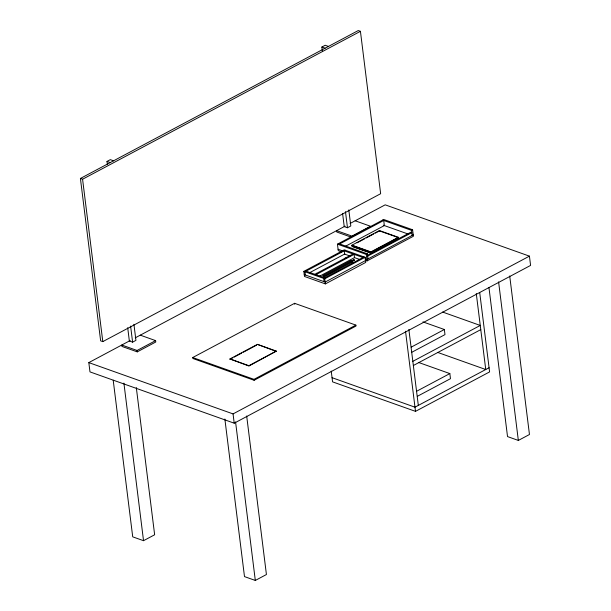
<?xml version="1.0" encoding="UTF-8"?>
<svg xmlns="http://www.w3.org/2000/svg" width="611" height="611" viewBox="0 0 611 611"><rect width="100%" height="100%" fill="white"/><g stroke="black" fill="none" stroke-linecap="round" stroke-linejoin="round"><path stroke-width="0.92" d="M352.188 262.05L354.281 259.889L350.813 260.676L323.028 275.469L323.143 276.393L324.403 276.844L352.188 262.05L352.073 261.126L350.813 260.676L350.928 261.607M353.57 260.347L353.937 260.477L353.517 259.889L353.57 260.347L354.281 259.889L324.288 275.912L323.028 275.469M107.345 164.26L106.994 161.426L110.324 159.654L113.57 160.808M322.333 50.828L321.86 47.047L325.197 45.267L328.443 46.428M80.415 178.458L358.267 30.55L360.429 31.321L380.653 193.71L102.801 341.618L100.639 340.846L80.415 178.458L82.577 179.229L360.429 31.321M350.103 223.473L385.197 204.838L529.432 256.139L530.585 265.418L234.212 423.186L89.977 371.885L88.824 362.606L130.181 340.541M135.23 337.852L345.055 226.162M127.707 327.756L129.356 340.984L132.602 342.137L135.932 340.365L133.931 324.296M342.58 213.369L344.23 226.605L347.476 227.758L350.806 225.978L348.805 209.917M137.085 350.477L155.606 340.617L155.782 342.007L137.261 351.867L121.933 346.422L121.765 345.024L137.085 350.477L137.261 351.867M341.74 251.885L338.25 250.64L337.44 244.148L383.746 219.494L412.593 229.759L413.403 236.251L367.089 260.905L365.347 260.278M339.632 243.942L383.716 220.472L384.35 225.574L345.253 246.386M352.012 245.148L379.431 230.553L398.357 237.289L398.532 238.68L371.121 253.275L352.188 246.539L352.012 245.148L370.946 251.885L398.357 237.289M357.045 242.842L364.515 238.863M366.18 237.977L373.657 233.998M375.314 233.112L379.469 230.905L397.54 237.328M303.843 271.36L344.222 249.861L365.134 257.3L365.768 262.409L325.388 283.901L304.477 276.462L303.843 271.36L324.754 278.799L365.134 257.3M345.307 250.25L304.92 271.742L305.324 274.996M309.533 272.75L344.864 253.947M314.871 274.293L353.028 253.985M315.948 274.683L354.105 254.367L354.51 257.613L318.843 276.6M337.44 244.148L366.287 254.405L367.394 253.817L368.028 258.919M382.631 220.09L411.478 230.347L412.593 229.759M398.403 237.633L370.992 252.228L352.058 245.492M398.448 237.985L371.03 252.58L352.104 245.843M398.487 238.328L371.076 252.923L352.142 246.195M364.057 256.918L323.67 278.417L324.074 281.663M367.432 255.306L410.691 232.279L411.768 232.669L367.685 256.139M413.227 234.861L366.921 259.507L365.172 258.888M365.538 260.553L325.159 282.045L304.247 274.606M192.709 357.542L294.586 303.316L355.885 325.113L355.999 326.045L254.123 380.279L192.824 358.474L192.709 357.542L254.008 379.347L355.885 325.113M229.973 358.955L257.384 344.36L276.317 351.096L248.944 366.035L229.973 358.955L248.898 365.684L276.317 351.096M230.011 359.299L232.508 357.977M234.166 357.091L241.643 353.112M243.308 352.226L256.597 345.146M88.824 362.606L233.058 413.907L529.432 256.139M411.241 347.124L444.35 329.505L444.984 334.607L411.875 352.234M412.83 361.33L480.254 325.442L442.647 312.061M413.349 365.508L480.773 329.619M416.733 391.208L449.841 373.581L450.475 378.683L417.366 396.31M113.203 380.195L132.717 536.84L143.532 540.689L154.644 534.77L136.306 387.565M489.075 367.746L414.984 407.186L332.048 377.682M331.231 371.121L332.567 381.86L415.503 411.363L489.594 371.916L479.734 292.722M224.863 419.009L244.492 576.601L255.314 580.45L266.427 574.531L246.684 415.999M488.953 287.483L507.527 436.582L518.342 440.432L529.462 434.513L509.711 275.981M344.505 258.43L346.307 257.903M321.86 47.047L325.105 48.2M383.273 225.192L408.622 234.204M355.159 220.785L370.48 226.238L351.959 236.098L336.63 230.645L336.806 232.035L351.279 237.183M338.547 243.552L367.394 253.817M106.994 161.426L110.24 162.579M362.942 257.506L344.192 250.838L344.596 254.084L349.95 255.994M338.074 249.25L342.443 250.808M354.418 257.582L359.772 259.484M306.035 271.154L324.785 277.822M422.927 321.89L444.35 329.505M437.591 352.387L485.745 369.518L476.282 293.563M418.604 362.468L449.841 373.581M276.363 351.44L257.384 344.36M140.286 335.164L155.606 340.617M498.599 281.892L518.342 440.432M411.478 230.347L412.12 235.449M408.858 329.459L418.321 405.406M405.521 331.231L415.503 411.363M379.431 230.553L379.515 231.248M370.946 251.885L371.121 253.275M366.287 254.405L367.089 260.905M345.475 211.689L347.476 227.758M324.754 278.799L325.388 283.901M324.288 275.912L324.403 276.844M316.719 273.224L316.834 274.148M294.586 303.316L294.701 304.24M254.008 379.347L254.123 380.279M235.563 421.918L255.314 580.45M233.058 413.907L234.212 423.186M130.601 326.075L132.602 342.137M123.903 383.097L143.532 540.689M82.577 179.229L102.801 341.618"/></g></svg>
